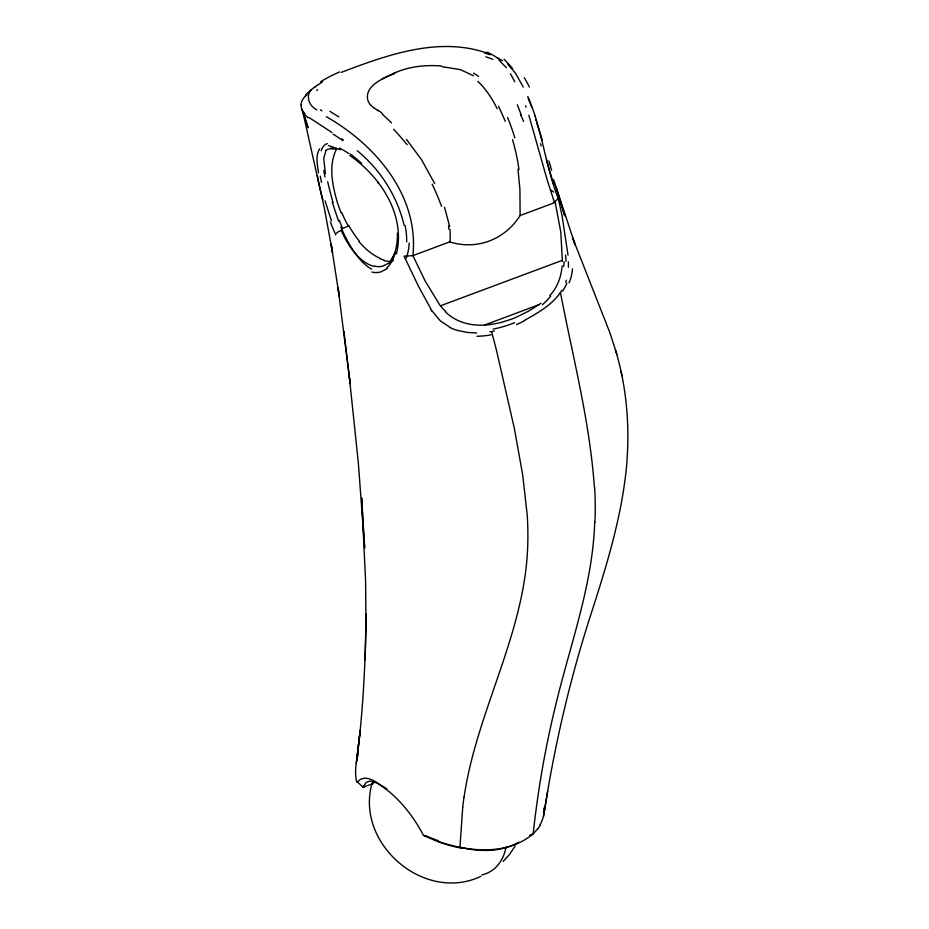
<?xml version="1.0" encoding="UTF-8"?>
<svg xmlns="http://www.w3.org/2000/svg" width="929" height="929" viewBox="0 0 929 929"><rect width="100%" height="100%" fill="white"/><g stroke="black" fill="none" stroke-linecap="round" stroke-linejoin="round"><path stroke-width="1.39" d="M365.271 653.273L365.155 659.811L366.107 614.127C365.457 662.946 363.146 711.823 356.713 760.247L357.119 758.203M450.112 242.016A72.59 65.611 76.6 0 0 520.124 215.563L519.915 189.47L517.999 169.345M568.443 267.238L568.432 261.839M397.38 233.191C397.589 243.189 396.079 253.605 390.052 261.873M594.699 522.04C592.783 585.491 569.814 645.341 555.379 706.481C545.079 748.379 537.833 790.997 533.153 833.882C506.514 856.027 468.564 851.707 437.907 841.384M462.712 807.394L459.948 847.283C478.017 851.661 498.478 852.392 515.641 843.892M356.713 760.247L360.197 730.635L356.283 763.162M562.138 265.857C561.232 276.703 557.446 287.549 549.817 295.503M464.07 797.152C475.764 717.095 518.254 644.784 526.511 564.054A373.725 204.844 57.6 0 0 527.266 515.444L522.702 474.963L514.318 428.246L496.376 349.885L491.592 331.537L489.943 331.804M543.964 813.897C554.462 745.615 570.127 678.124 591.529 612.432C606.753 565.262 621.42 517.523 626.39 467.984C630.048 428.408 627.029 387.985 615.451 349.873M543.535 816.51L547.669 791.136M371.914 783.844C355.261 843.637 424.193 903.22 480.827 876.384M396.451 253.78C405.822 215.226 380.693 176.719 349.768 155.491M566.342 280.152L565.68 282.184M374.05 781.974L373.017 783.646L363.007 787.153L366.212 782.369L369.928 781.115L376.535 782.81L385.256 787.746M394.07 254.79L394.813 253.478L390.854 260.468M540.167 825.347L537.961 828.703M336.565 148.988C327.972 165.908 332.617 186.125 337.668 203.451M561.929 290.254C553.312 304.224 538.379 312.69 524.386 320.424M357.421 781.881C366.839 771.581 380.484 785.679 389.042 791.554C403.349 803.631 414.891 818.832 423.461 835.438M515.212 845.843L509.452 854.529L503.146 861.438M325.812 150.928L323.745 158.453L325.347 173.584M319.715 148.721C315.198 155.909 317.474 164.99 318.496 172.864M377.998 182.235L377.871 182.99A4.75 0.65 -34.9 0 0 378.591 182.711M306.059 95.85L307.104 94.793M528.845 115.196L547.042 179.471L554.369 202.116L558.306 198.551C545.114 165.443 542.281 129.119 527.742 96.477M315.001 87.036C304.491 92.377 307.545 105.267 316.847 109.843M540.968 303.272L528.787 311.029L515.514 317.567A102.062 68.409 4.6 0 1 511.147 319.297L501.846 322.235A69.629 46.671 4.6 0 1 492.8 324.093C476.136 327.159 457.649 324.116 445.351 311.738M388.845 263.035L382.876 266.124A68.2 32.805 76.9 0 1 374.712 266.158M387.149 268.644L380.727 271.93A74.099 35.581 76.8 0 1 371.948 272.069M317.161 85.387L322.375 81.961M393.977 73.809A49.899 18.568 -9.6 0 0 384.141 78.001C376.535 81.938 366.537 88.174 367.431 98.033A67.805 27.243 -4.4 0 0 370.985 105.5M518.928 842.162L517.859 842.754M517.314 843.044L516.199 843.613M392.456 74.03C407.471 66.528 424.89 64.705 441.438 65.971M381.912 79.139L395.731 72.427M341.233 72.392C386.429 55.159 438.058 36.475 486.018 52.767M529.669 835.334L533.153 833.882M347.69 226.421L341.64 228.801L342.209 230.102A4.842 1.277 -23.7 0 0 338.62 231.635L337.517 232.355A4.169 1.103 -23.7 0 0 336.6 233.307M520.112 215.551L555.228 202.429L560.814 232.238L562.405 261.432M562.382 260.317L440.276 305.873L424.913 280.546L412.94 255.661L404.045 256.16L418.398 286.097L430.777 308.788M484.764 324.964L538.925 304.724M364.18 787.142L363.344 785.899M494.274 331.049L491.592 331.537M476.693 332.965L467.182 332.443L457.742 330.445M442.065 66.691L460.459 69.663L473.442 75.725M328.378 145.505L340.386 149.732M330.794 148.106L336.414 149.105M384.304 260.225L380.298 258.912M555.228 202.429L554.369 202.116M489.595 54.463L490.291 54.718M424.832 836.019L423.961 835.67M429.93 838.33L426.527 836.762M426.179 836.599L424.599 835.972M450.356 327.554L440.23 320.807L432.345 311.215M497.05 57.656L502.519 60.699M331.862 132.441L309.043 117.518M326.323 116.694C375.502 144.657 419.165 195.74 412.894 255.626L450.182 241.691L450.147 229.881M386.104 788.315L386.952 788.907M341.779 138.874L343.219 139.884M378.184 110.911L373.992 107.787M499.128 60.292L506.363 67.666M357.305 150.753C380.402 169.67 397.345 196.333 404.161 225.422M382.411 114.29L391.55 122.883M508.221 64.891L515.421 73.089L523.294 87.082M357.526 781.974L363.007 787.153M304.805 113.547L303.829 112.374M406.461 139.373L421.638 159.881L434.679 183.536M510.509 73.832L514.771 81.798M498.594 106.243L505.33 121.362M425.285 835.252L425.842 836.448M341.117 212.822L337.97 204.38M525.547 105.848L526.035 107.16M338.516 221.125L332.361 202.417M331.49 220.881L325.022 200.827M536.648 122.698L542.188 139.977M444.526 207.283L449.624 226.304M301.728 108.716L308.138 127.796L302.552 110.69L324.349 208.177L332.512 252.618L331.119 243.862M616.856 354.321L610.19 333.511L572.612 237.824L575.272 245.175L553.638 179.669M555.995 187.217L564.809 215.934L557.806 193.209L559.072 198.771M620.92 371.17L622.024 375.699M558.306 198.551L561.894 214.936M560.454 292.565C572.798 357.119 589.752 421.174 594.351 486.947M562.057 215.772L568.025 255.15M331.339 245.291L339.306 296.63L338.075 287.781L350.14 383.654L343.927 331.258M349.107 374.793L358.315 462.607L364.679 547.994L361.671 497.967L365.608 581.449L365.945 620.944M544.092 807.777L544.15 808.66M506.061 847.109A80.08 48.157 57.1 0 1 481.779 874.955M373.017 783.646A74.065 56.46 9.5 0 1 373.168 781.603M461.852 848.258A102.805 60.942 -0.4 0 1 430.046 838.237M438.558 840.757A121.362 69.838 1.2 0 1 426.574 835.995M537.775 828.645A58.469 34.837 0.2 0 1 532.944 833.789M544.057 808.66A78.675 46.926 -0.6 0 1 539.784 825.266M356.62 781.928A91.774 69.408 6.4 0 1 356.794 760.259M357.189 758.215A83.993 62.858 7.6 0 1 358.257 754.36M409.201 243.177A63.079 40.783 61.4 0 1 406.228 258.099M338.934 116.868A272.499 68.374 11 0 1 329.9 111.329M321.852 110.818A228.813 64.775 7.3 0 1 320.435 109.785M314.896 87.036A72.404 24.723 -9.9 0 1 317.056 85.387M320.563 81.787A109.517 36.51 -10.5 0 1 339.538 71.939M486.982 52.152A136.83 65.982 -18.5 0 1 499.907 59.874M507.803 63.393A100.889 49.551 -80.1 0 1 512.634 68.7M520.472 114.348A109.123 9.545 68 0 1 523.584 121.397M517.325 104.745A103.688 28.811 76.7 0 1 521.529 115.881M528.276 98.462A93.039 28.625 78.5 0 1 531.818 107.625M524.27 77.688A114.395 38.008 79.6 0 1 529.437 87.094M504.075 59.189A143.078 78.419 -43.8 0 1 508.604 64.554M485.844 56.808A123.859 48.111 -7.9 0 1 492.869 59.386M484.729 53.081A95.908 42.049 -13.4 0 1 489.351 54.602M316.615 90.322A100.843 35.604 -10.8 0 1 317.59 89.695M305.746 94.712A80.231 31.621 -7.6 0 1 311.459 89.707M300.996 104.861A60.722 22.691 -9.8 0 1 305.467 95.85M303.446 112.467A75.249 27.824 -9.8 0 1 301.205 104.989M308.056 117.716A132.766 47.158 -4.6 0 1 304.027 113.686M333.023 134.09A98.927 20.02 45.6 0 1 342.847 140.604M350.454 153.993A99.24 18.777 44.9 0 1 361.59 163.249M405.114 225.526A70.209 47.576 59.2 0 1 406.693 241.807M564.089 261.746A25.037 17.198 82.3 0 1 563.648 266.577M550.676 296.154A96.511 76.387 35.9 0 1 542.42 304.689M445.723 311.308A27.928 26.79 20.2 0 1 440.718 305.896M512.518 139.629A96.326 44.395 78 0 1 518.974 169.461M507.559 117.518A91.611 37.787 77.7 0 1 514.805 137.898M477.82 81.311A103.247 55.415 84.1 0 1 497.108 108.612M473.569 73.136A97.859 50.816 80.4 0 1 478.563 76.422M373.713 107.845A69.838 27.8 -3.1 0 1 371.17 105.465M377.964 110.063A97.499 32.016 63 0 1 382.202 113.373M393.582 129.212A103.247 22.029 55.5 0 1 407.134 144.68M432.136 184.163A95.733 34.141 62.6 0 1 441.542 206.331M448.463 225.968A74.297 46.032 51.7 0 1 449.032 229.498M393.373 260.213A61.128 31.481 71.3 0 1 389.077 263.627M374.747 266.437A71.452 34.501 77.6 0 1 341.5 231.089M371.588 269.143A78.024 30.785 74.4 0 1 340.897 227.14M335.81 234.921A73.379 28.033 74.1 0 1 330.387 221.938M395.429 252.351A67.097 32.26 75.9 0 1 386.836 267.831M535.174 116.09A79.755 20.868 76 0 1 535.476 116.915M535.65 119.911A4.122 1.115 -19.7 0 1 535.568 120.213M432.09 311.378A100.924 94.839 42.9 0 1 430.522 308.939M450.31 327.647A50.154 49.841 -9.8 0 0 453.851 329.214A50.84 50.05 2.9 0 0 457.707 330.55M491.035 334.823A70.999 55.845 6.2 0 1 477.03 336.286M566.853 283.008A60.141 45.626 59.6 0 1 562.684 290.986M572.45 268.911A41.317 28.509 71.5 0 1 569.024 282.811M565.598 255.057A78.605 42.269 81.8 0 1 566.028 261.386M594.641 487.098A380.844 216.898 59.3 0 1 594.932 522.191M514.573 322.723A87.976 54.567 1.1 0 1 493.206 329.087M524.676 320.668A126.959 83.296 2.8 0 1 516.536 324.535M462.677 807.371A509.127 279.106 57.6 0 1 464.035 797.128M342.244 227.686A67.469 22.935 73.5 0 1 339.271 220.278M348.154 225.805A66.145 32.887 70.1 0 1 341.744 212.462M359.082 240.797A69.803 36.614 70.6 0 1 348.63 225.259M322.932 199.805A58.272 10.289 72.9 0 1 317.358 175.407M321.562 182.339A58.097 8.28 73.3 0 1 320.261 176.138M321.248 150.823A71.812 23.376 59.9 0 1 327.333 143.6M339.41 148.071A76.317 21.715 49 0 1 348.909 153.622M325.556 150.579A65.471 20.81 53.6 0 1 333.046 149.046M324.999 176.986A56.193 8.593 72.2 0 1 323.78 170.471M333.07 202.673A56.239 6.642 73.6 0 1 327.693 181.736M553.684 192.082A77.386 8.582 47.4 0 1 551.199 190.166M551.617 170.228A55.229 1.858 74.6 0 1 548.934 161.019M553.974 184.929A55.159 2.381 75.1 0 1 546.391 159.289M540.492 143.751A59.967 0.627 74.2 0 1 541.131 145.981M380.275 258.378A72.601 40.562 72.1 0 1 358.896 241.482M390.679 261.444A70.639 39.924 72.2 0 1 384.362 260.712"/></g></svg>
